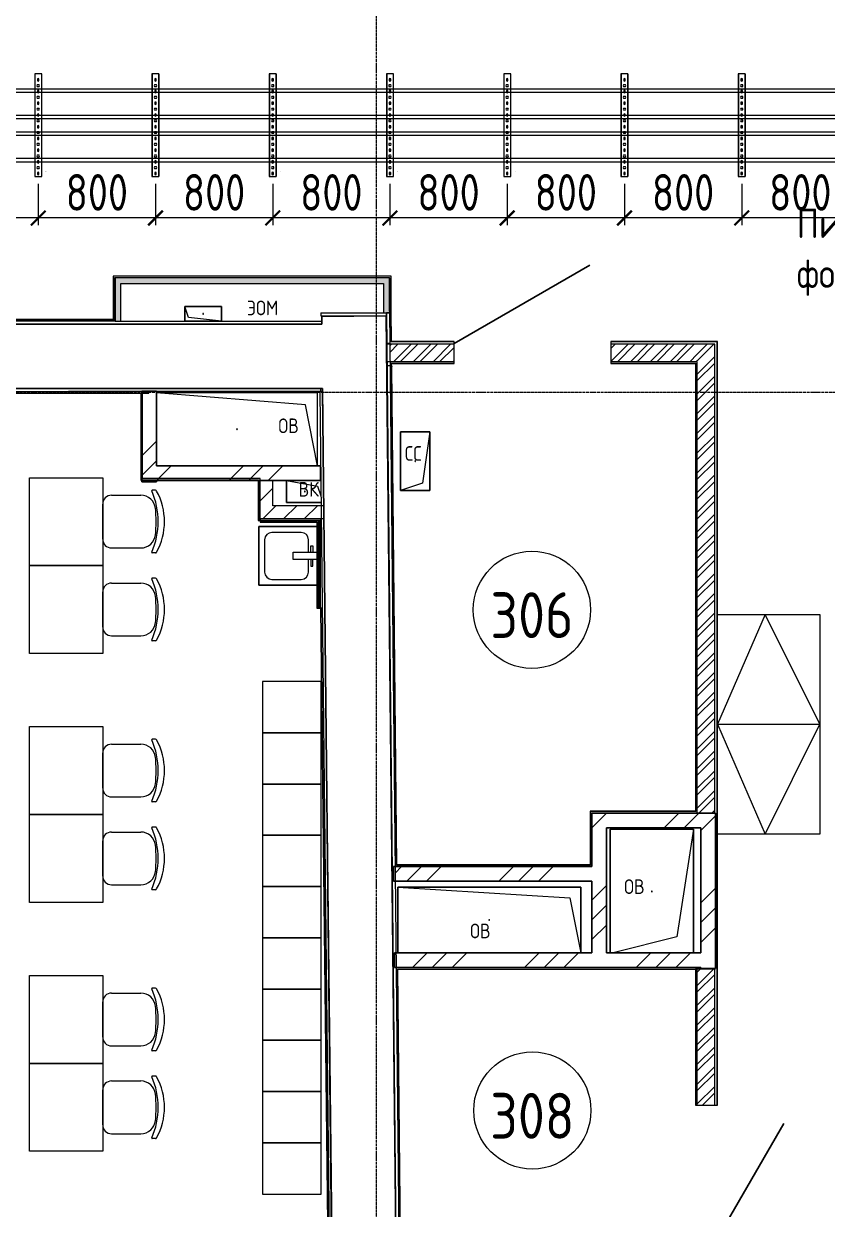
# Model space of a CAD drawing. Header units: millimetres. Extents: x -42533 to 645315, y 3457 to 82611.
# Drawn here: x 319989 to 325473, y 29190 to 37286 of the extents above; entities that cross this region are included whole.
import ezdxf
from ezdxf.enums import TextEntityAlignment as Align

# ---------------------------------------------------------------- set-up
doc = ezdxf.new("R2018")
doc.units = ezdxf.units.MM
doc.linetypes.add('ADSK_Линия сетки', pattern=[25, 20, -2.5, 0, -2.5])
for name, color, linetype in [('00_00_потолок_Панели из стали', 7, 'Continuous'), ('ЭОМ_Лотки авар.', 1, 'Continuous'), ('ЭОМ_Лотки рабочие', 5, 'Continuous')]:
    doc.layers.add(name, color=color, linetype=linetype)
for name, color, linetype, lineweight in [('Аннотация', 7, 'Continuous', 18), ('Двери', 7, 'Continuous', 9), ('Обобщенные модели', 7, 'Continuous', 18), ('Оси', 253, 'Continuous', 9), ('Сантехника', 7, 'Continuous', 18), ('Стены внутренние', 7, 'Continuous', 18), ('Стены несущие', 7, 'Continuous', 30), ('Стены отделка', 7, 'Continuous', 30), ('Стены штриховка', 7, 'Continuous', 9), ('ТХ', 5, 'Continuous', 0), ('ШТРИХОВКА', 252, 'Continuous', 15)]:
    doc.layers.add(name, color=color, linetype=linetype, lineweight=lineweight)
doc.layers.add('Линии', color=7, linetype='Continuous', lineweight=9, true_color=0x00a600)
doc.styles.add('GOST Common', font='GOST_Common.ttf', dxfattribs={"width": 0.9, "height": 350})
doc.styles.add('GOST Common_4', font='GOST_Common.ttf', dxfattribs={"width": 0.9, "height": 200})
doc.styles.add('GOST Common_5', font='GOST_Common.ttf', dxfattribs={"width": 0.9, "height": 200})
doc.styles.get("Standard").update_dxf_attribs({"font": 'arial.ttf'})
doc.styles.add('М2', font='isocpeur.ttf', dxfattribs={"width": 0.8})
doc.dimstyles.new('М2-100', dxfattribs={"dimtxt": 250, "dimasz": 100, "dimexe": 50, "dimexo": 50, "dimgap": 50, "dimtad": 1, "dimdec": 0, "dimzin": 1, "dimtxsty": 'М2', "dimblk": 'ARCHTICK', "dimcen": 2.5, "dimdle": 50, "dimclre": 256, "dimclrt": 256, "dimadec": 0, "dimazin": 0, "dimtfac": 1, "dimtdec": 0, "dimtix": 1, "dimtmove": 1, "dimatfit": 3, "dimldrblk": 'NONE', "dimfxl": 1, "dimtolj": 1, "dimlwd": 9, "dimlwe": 9, "dimarcsym": 1})
pattern_1 = [(45, (507.34, 158.9), (-67.35192, 67.35192), []), (45, (552.24, 158.9), (-67.35192, 67.35192), [])]
pattern_2 = [(45, (507.34, 158.9), (-381.661, 381.661), []), (45, (642.3, 158.9), (0, 763.322), []), (45, (372.4, 158.9), (0, 763.322), [])]
pattern_3 = [(45, (507.34, 158.9), (-70.71068, 70.71068), [])]

# ---------------------------------------------------------------- blocks, each defined once
blk = doc.blocks.new('GM_Отверстие прямоугольное _в плите_ - Отверстие-7245768-План 3-го этажа')
at = {"layer": 'Обобщенные модели'}
for p, q in [((-285, -425), (-285, 420)), ((-285, 420), (-285, -425)), ((-171, 311), (265, 420)), ((285, 420), (285, -425)), ((285, -425), (285, 420)), ((-285, -425), (-171, 311)), ((285, -425), (-285, -425)), ((-285, -425), (285, -425))]:
    blk.add_line(p, q, dxfattribs=at)
for start, end in [(360, 180), (180, 360), (60, 165), (300, 360), (195, 270)]:
    blk.add_arc((0, 0), 2.5, start, end, dxfattribs=at)
blk = doc.blocks.new('Стул ученич штабелир №5-7')
at = {"color": 0, "linetype": 'ByBlock', "lineweight": -2}
for p, q in [((-120.1, 0), (120.1, 0)), ((-120.1, 0), (120.1, 0)), ((-179.9, -60), (-179.9, -260.3)), ((-179.9, -60), (-179.9, -260.3)), ((180.1, -60), (180.1, -260.3)), ((180.1, -60), (180.1, -260.3)), ((-213.4, -359), (-213.4, -337.3)), ((-213.4, -359), (-213.4, -337.3)), ((213.6, -359), (213.6, -337.3)), ((213.6, -359), (213.6, -337.3))]:
    blk.add_line(p, q, dxfattribs=at)
for centre, radius, start, end in [((-119.9, -60), 60, 90, 180), ((-119.9, -60), 60, 90, 180), ((120.1, -60), 60, 0, 90), ((120.1, -60), 60, 0, 90), ((-79.9, -260.3), 100, 180, 264.25844), ((-79.9, -260.3), 100, 180, 264.25844), ((80.1, -260.3), 100, 275.74156, 0), ((80.1, -260.3), 100, 275.74156, 0), ((-210.4, -337.3), 3, 63.89783, 180), ((-210.4, -337.3), 3, 63.89783, 180), ((-203.4, -359), 10, 180, 238.06825), ((-203.4, -359), 10, 180, 238.06825), ((0.1, 142.3), 520.8, 246.31951, 293.68049), ((0.1, 142.3), 520.8, 246.31951, 293.68049), ((0.1, 9), 430.5, 240.99166, 299.00834), ((0.1, 9), 430.5, 240.99166, 299.00834), ((0.1, 435.5), 800.4, 263.24698, 276.75302), ((0.1, 435.5), 800.4, 263.24698, 276.75302), ((203.6, -359), 10, 301.93175, 0), ((203.6, -359), 10, 301.93175, 0), ((210.6, -337.3), 3, 0, 116.10217), ((210.6, -337.3), 3, 0, 116.10217)]:
    blk.add_arc(centre, radius, start, end, dxfattribs=at)
blk = doc.blocks.new('ТХ 3 этаж')
at = {"color": 8}
for points in [[(47500.2, 7750.6), (47500.2, 7150.6), (47000.2, 7150.6), (47000.2, 7750.6)], [(47500.2, 7150.6), (47500.2, 6550.6), (47000.2, 6550.6), (47000.2, 7150.6)], [(47500.2, 6050.6), (47500.2, 5450.6), (47000.2, 5450.6), (47000.2, 6050.6)], [(47500.2, 5450.6), (47500.2, 4850.6), (47000.2, 4850.6), (47000.2, 5450.6)], [(47500.2, 4350.6), (47500.2, 3750.6), (47000.2, 3750.6), (47000.2, 4350.6)], [(47500.2, 3750.6), (47500.2, 3150.6), (47000.2, 3150.6), (47000.2, 3750.6)]]:
    blk.add_lwpolyline(points, close=True, dxfattribs=at)
for points in [[(48591.3, 6358.7), (48591.3, 6008.7), (48991.3, 6008.7), (48991.3, 6358.7), (48591.3, 6358.7)], [(48591.3, 6008.7), (48591.3, 5658.7), (48991.3, 5658.7), (48991.3, 6008.7), (48591.3, 6008.7)], [(48591.3, 5658.7), (48591.3, 5308.7), (48991.3, 5308.7), (48991.3, 5658.7), (48591.3, 5658.7)], [(48591.3, 5308.7), (48591.3, 4958.7), (48991.3, 4958.7), (48991.3, 5308.7), (48591.3, 5308.7)], [(48591.3, 4958.7), (48591.3, 4608.7), (48991.3, 4608.7), (48991.3, 4958.7), (48591.3, 4958.7)], [(48591.3, 4608.7), (48591.3, 4258.7), (48991.3, 4258.7), (48991.3, 4608.7), (48591.3, 4608.7)], [(48591.3, 4258.7), (48591.3, 3908.7), (48991.3, 3908.7), (48991.3, 4258.7), (48591.3, 4258.7)], [(48591.3, 3908.7), (48591.3, 3558.7), (48991.3, 3558.7), (48991.3, 3908.7), (48591.3, 3908.7)], [(48591.3, 3558.7), (48591.3, 3208.7), (48991.3, 3208.7), (48991.3, 3558.7), (48591.3, 3558.7)], [(48591.3, 3208.7), (48591.3, 2858.7), (48991.3, 2858.7), (48991.3, 3208.7), (48591.3, 3208.7)]]:
    blk.add_lwpolyline(points, dxfattribs=at)
at = {"layer": 'ТХ', "color": 8, "lineweight": 0}
blk.add_lwpolyline([(51695.2, 5317.2), (51695.2, 6817.2), (52395.2, 6817.2), (52395.2, 5317.2), (51695.2, 5317.2), (51695.2, 6067.2), (52395.2, 6067.2), (52020.2, 6817.2), (51695.2, 6067.2), (52020.2, 5317.2), (52395.2, 6067.2)], dxfattribs=at)
at = {"layer": 'ТХ', "color": 8, "lineweight": 0, "rotation": 90}
for p in [(47500.2, 7450.6), (47500.2, 6850.6), (47500.2, 5750.6), (47500.2, 5150.6), (47500.2, 4050.6), (47500.2, 3450.6)]:
    blk.add_blockref('Стул ученич штабелир №5-7', p, dxfattribs=at)
blk = doc.blocks.new('План 3 этажа')
at = {"layer": 'Стены внутренние'}
for points in [[(40613.473, 9194.246), (42405.351, 9194.246), (42405.351, 9234.246), (40573.473, 9234.246), (40573.473, 9194.246), (40588.446, 9194.246)], [(42405.351, 8994.625), (42445.351, 8994.83), (42445.351, 9234.246), (42405.351, 9234.246), (42405.351, 9194.246)], [(40613.473, 8937.14), (40613.473, 9194.246), (40573.473, 9194.246), (40573.473, 8937.14)]]:
    blk.add_hatch(color=8, dxfattribs=at).paths.add_polyline_path(points)
at = {"layer": 'Стены внутренние', "lineweight": 9}
h = blk.add_hatch(dxfattribs=at)
h.set_pattern_fill('FP_1', color=8, style=0, pattern_type=2)
h.set_pattern_definition(pattern_2)
h.paths.add_polyline_path([(40758.582, 7839.64), (40855.703, 7839.64), (40855.703, 8459.64), (40755.703, 8459.64), (40755.703, 7839.64)])
h = blk.add_hatch(dxfattribs=at)
h.set_pattern_fill('FP_1', color=8, style=0, pattern_type=2)
h.set_pattern_definition(pattern_2)
h.paths.add_polyline_path([(41969.945, 7849.64), (41975.703, 7849.64), (41975.703, 7949.64), (40855.703, 7949.64), (40855.703, 7849.64), (41864.072, 7849.64)])
h = blk.add_hatch(dxfattribs=at)
h.set_pattern_fill('FP_4', color=8, style=0, pattern_type=2)
h.set_pattern_definition(pattern_3)
h.paths.add_polyline_path([(41650.993, 7677.64), (41650.993, 7849.64), (41562.993, 7849.64), (41562.993, 7677.64)])
h = blk.add_hatch(dxfattribs=at)
h.set_pattern_fill('FP_4', color=8, style=0, pattern_type=2)
h.set_pattern_definition(pattern_3)
h.paths.add_polyline_path([(41979.789, 7589.64), (41978.79, 7677.64), (41562.993, 7677.64), (41562.993, 7589.64), (41969.945, 7589.64)])
h = blk.add_hatch(dxfattribs=at)
h.set_pattern_fill('FP_1', color=8, style=0, pattern_type=2)
h.set_pattern_definition(pattern_2)
h.paths.add_polyline_path([(44572.343, 5478.902), (44572.343, 5578.902), (43827.343, 5578.902), (43827.343, 5478.902), (44522.343, 5478.902)])
h = blk.add_hatch(dxfattribs=at)
h.set_pattern_fill('FP_1', color=8, style=0, pattern_type=2)
h.set_pattern_definition(pattern_2)
h.paths.add_polyline_path([(44611.043, 4517.902), (44672.343, 4517.902), (44672.336, 5578.902), (44572.343, 5578.902), (44572.343, 4517.902)])
h = blk.add_hatch(dxfattribs=at)
h.set_pattern_fill('FP_1', color=8, style=0, pattern_type=2)
h.set_pattern_definition(pattern_2)
h.paths.add_polyline_path([(43884.716, 4623.902), (43927.343, 4623.902), (43927.343, 5478.902), (43827.343, 5478.902), (43827.343, 4623.902)])
h = blk.add_hatch(dxfattribs=at)
h.set_pattern_fill('FP_1', color=8, style=0, pattern_type=2)
h.set_pattern_definition(pattern_2)
h.paths.add_polyline_path([(42874.394, 5112.872), (43827.343, 5112.872), (43827.343, 5212.872), (42484.424, 5212.872), (42485.454, 5112.872), (42532.314, 5112.872)])
h = blk.add_hatch(dxfattribs=at)
h.set_pattern_fill('FP_1', color=8, style=0, pattern_type=2)
h.set_pattern_definition(pattern_2)
h.paths.add_polyline_path([(44572.343, 4523.902), (44572.343, 4623.902), (42490.49, 4623.902), (42491.52, 4523.902), (44522.343, 4523.902)])
at = {"layer": 'Стены штриховка'}
h = blk.add_hatch(dxfattribs=at)
h.set_pattern_fill('ANSI32', color=8, scale=10)
h.set_pattern_definition(pattern_1)
h.paths.add_polyline_path([(44522.343, 8660.959), (44547.343, 8660.959), (44546.343, 8779.959), (43957.343, 8779.959), (43957.343, 8660.959), (44389.877, 8660.959)])
h.paths.add_polyline_path([(42427.943, 8660.959), (42428.904, 8661.507), (42427.88, 8760.959), (42426.636, 8760.959), (42427.681, 8660.959)])
h.paths.add_polyline_path([(42448.911, 8659.959), (42887.343, 8659.959), (42887.343, 8779.959), (42447.881, 8779.959), (42448.861, 8665.837)])
h = blk.add_hatch(dxfattribs=at)
h.set_pattern_fill('ANSI32', color=8, scale=10)
h.set_pattern_definition(pattern_1)
h.paths.add_polyline_path([(44666.343, 5578.902), (44666.343, 8779.959), (44546.343, 8779.959), (44546.343, 5578.902)])
h = blk.add_hatch(dxfattribs=at)
h.set_pattern_fill('ANSI32', color=8, scale=10)
h.set_pattern_definition(pattern_1)
h.paths.add_polyline_path([(44666.343, 527.928), (44666.343, 1113.902), (44546.343, 1113.902), (44546.343, 528.628)])
h.paths.add_polyline_path([(44666.343, 2043.902), (44666.343, 2653.902), (44546.343, 2653.902), (44546.343, 2373.902), (42498.326, 2373.902), (42499.234, 2253.902), (44546.343, 2253.902), (44546.343, 2043.902)])
h.paths.add_polyline_path([(44547.343, 3583.902), (44666.343, 3583.902), (44666.343, 4511.902), (44547.343, 4511.902), (44547.343, 4207.079)])
at = {"layer": 'Двери', "color": 8, "lineweight": 30}
for p, q in [((42887.343, 8785.959), (43813.99, 9320.959)), ((44672.343, 2653.902), (45137.343, 3459.305))]:
    blk.add_line(p, q, dxfattribs=at)
at = {"layer": 'Линии', "color": 8}
for centre in [(43418.594, 6967.197), (43421.391, 3548.31)]:
    blk.add_circle(centre, 400, dxfattribs=at)
at = {"layer": 'Обобщенные модели', "color": 8}
for p, q in [((41049.559, 9038.544), (41299.559, 9038.544)), ((41049.559, 8938.544), (41049.559, 9038.544)), ((41074.559, 8963.544), (41049.559, 9038.544)), ((41049.559, 9038.544), (41049.559, 8938.544)), ((41299.559, 9038.544), (41049.559, 9038.544)), ((41299.559, 9038.544), (41299.559, 8938.544)), ((41299.559, 8938.544), (41299.559, 9038.544)), ((41299.559, 8938.544), (41049.559, 8938.544)), ((41049.559, 8938.544), (41299.559, 8938.544)), ((41299.559, 8938.544), (41074.559, 8963.544)), ((41955.703, 8449.64), (40855.703, 8449.64)), ((41872.37, 8366.307), (40855.703, 8449.64)), ((41955.703, 8449.64), (40855.703, 8449.64)), ((41955.703, 7949.64), (41955.703, 8449.64)), ((41955.703, 7949.64), (41955.703, 8449.64)), ((41955.703, 7949.64), (41872.37, 8366.307)), ((42522.343, 7781.642), (42522.343, 8181.642)), ((42522.343, 8181.642), (42722.343, 8181.642)), ((42722.343, 8181.642), (42522.343, 8181.642)), ((42522.343, 8181.642), (42522.343, 7781.642)), ((42722.343, 8181.642), (42672.343, 7831.642)), ((42722.343, 8181.642), (42722.343, 7781.642)), ((42722.343, 7781.642), (42722.343, 8181.642)), ((41743.203, 7699.64), (41743.203, 7849.64)), ((41743.203, 7849.64), (41955.703, 7812.14)), ((41743.203, 7849.64), (41743.203, 7699.64)), ((41955.703, 7812.14), (41978.024, 7745.178)), ((42672.343, 7831.642), (42522.343, 7781.642)), ((42722.343, 7781.642), (42522.343, 7781.642)), ((42522.343, 7781.642), (42722.343, 7781.642)), ((41978.541, 7699.64), (41743.203, 7699.64)), ((41743.203, 7699.64), (41978.541, 7699.64)), ((43952.343, 4623.902), (43952.343, 5468.902)), ((43952.343, 5468.902), (44522.343, 5468.902)), ((44522.343, 5468.902), (43952.343, 5468.902)), ((43952.343, 5468.902), (43952.343, 4623.902)), ((44522.343, 5468.902), (44408.343, 4732.902)), ((44522.343, 5468.902), (44522.343, 4623.902)), ((44522.343, 4623.902), (44522.343, 5468.902)), ((42502.343, 4623.902), (42502.343, 5073.902)), ((42502.343, 5073.902), (43752.343, 5073.902)), ((42502.343, 5073.902), (43677.343, 4998.902)), ((43752.343, 5073.902), (42502.343, 5073.902)), ((42502.343, 5073.902), (42502.343, 4623.902)), ((43752.343, 5073.902), (43752.343, 4623.902)), ((43752.343, 4623.902), (43752.343, 5073.902)), ((43677.343, 4998.902), (43752.343, 4623.902)), ((44408.343, 4732.902), (43972.343, 4623.902))]:
    blk.add_line(p, q, dxfattribs=at)
for centre, start, end in [((41174.559, 8988.544), 90, 270), ((41174.559, 8988.544), 150, 255), ((41174.559, 8988.544), 270, 90), ((41174.559, 8988.544), 30, 90), ((41174.559, 8988.544), 285, 0), ((41405.703, 8199.64), 0, 180), ((41405.703, 8199.64), 60, 180), ((41405.703, 8199.64), 180, 0), ((41405.703, 8199.64), 180, 285), ((41405.703, 8199.64), 15, 30), ((42622.343, 7981.642), 0, 180), ((42622.343, 7981.642), 120, 180), ((42622.343, 7981.642), 180, 0), ((42622.343, 7981.642), 240, 345), ((42622.343, 7981.642), 15, 90), ((41868.203, 7774.64), 90, 270), ((41868.203, 7774.64), 105, 180), ((41868.203, 7774.64), 210, 270), ((41868.203, 7774.64), 270, 90), ((41868.203, 7774.64), 330, 75), ((44237.343, 5043.902), 0, 180), ((44237.343, 5043.902), 120, 180), ((44237.343, 5043.902), 180, 0), ((44237.343, 5043.902), 240, 345), ((44237.343, 5043.902), 15, 90), ((43127.343, 4848.902), 90, 270), ((43127.343, 4848.902), 105, 180), ((43127.343, 4848.902), 210, 270), ((43127.343, 4848.902), 270, 90), ((43127.343, 4848.902), 330, 75)]:
    blk.add_arc(centre, 2.5, start, end, dxfattribs=at)
at = {"layer": 'Оси', "color": 8, "linetype": 'ADSK_Линия сетки'}
for p, q in [((42356.908, -3523.688), (42356.908, 21256.876)), ((-10051.774, 8453.902), (56512.196, 8453.902))]:
    blk.add_line(p, q, dxfattribs=at)
at = {"layer": 'Сантехника', "color": 8}
for p, q in [((41554.107, 7134.64), (41554.107, 7534.64)), ((41554.107, 7534.64), (41950.703, 7534.64)), ((41554.107, 7534.64), (41554.107, 7134.64)), ((41950.703, 7534.64), (41554.107, 7534.64)), ((41844.107, 7494.639), (41644.106, 7494.639)), ((41594.106, 7444.639), (41594.106, 7224.64)), ((41894.107, 7359.64), (41894.107, 7444.639)), ((41909.107, 7404.64), (41924.107, 7404.64)), ((41909.107, 7359.64), (41909.107, 7404.64)), ((41924.107, 7404.64), (41924.107, 7359.64)), ((41789.094, 7359.64), (41950.703, 7359.64)), ((41789.094, 7309.64), (41789.094, 7359.64)), ((41950.703, 7309.64), (41789.094, 7309.64)), ((41894.107, 7224.64), (41894.107, 7309.64)), ((41909.107, 7309.64), (41909.107, 7264.64)), ((41924.107, 7264.64), (41924.107, 7309.64)), ((41909.107, 7264.64), (41924.107, 7264.64)), ((41950.703, 7134.64), (41554.107, 7134.64)), ((41554.107, 7134.64), (41950.703, 7134.64)), ((41644.106, 7174.64), (41844.107, 7174.64))]:
    blk.add_line(p, q, dxfattribs=at)
for centre, start, end in [((41644.106, 7444.639), 90, 180), ((41844.107, 7444.639), 0, 90), ((41644.106, 7224.64), 180, 270), ((41844.107, 7224.64), 270, 0)]:
    blk.add_arc(centre, 50, start, end, dxfattribs=at)
at = {"layer": 'Стены несущие', "color": 8}
for p, q in [((35851.343, 8917.14), (41984.98, 8917.14)), ((42424.403, 8974.631), (41984.427, 8970.032)), ((41984.427, 8970.032), (41984.98, 8917.14)), ((42491.474, 2557.076), (42424.403, 8974.631)), ((41989.579, 8477.14), (35851.343, 8477.14)), ((40855.703, 8459.64), (40755.703, 8459.64)), ((40755.703, 8459.64), (40755.703, 7839.64)), ((40855.703, 7949.64), (40855.703, 8459.64)), ((41989.579, 8477.14), (42051.498, 2552.478)), ((41975.703, 7949.64), (40855.703, 7949.64)), ((41975.703, 7849.64), (41975.703, 7949.64)), ((40755.703, 7839.64), (40855.703, 7839.64)), ((40855.703, 7849.64), (41975.703, 7849.64)), ((40855.703, 7839.64), (40855.703, 7849.64)), ((44672.343, 5578.902), (43827.343, 5578.902)), ((43827.343, 5578.902), (43827.343, 5212.872)), ((44672.343, 4517.902), (44672.343, 5578.902)), ((43927.343, 5478.902), (44572.343, 5478.902)), ((43927.343, 4623.902), (43927.343, 5478.902)), ((44572.343, 5478.902), (44572.343, 4623.902)), ((43827.343, 5212.872), (42473.599, 5212.872)), ((42473.599, 5212.872), (42473.599, 5112.872)), ((42473.599, 5112.872), (43827.343, 5112.872)), ((43827.343, 5112.872), (43827.343, 4623.902)), ((43827.343, 4623.902), (42480.526, 4623.902)), ((42480.526, 4623.902), (42480.526, 4523.902)), ((44572.343, 4623.902), (43927.343, 4623.902)), ((42480.526, 4523.902), (44572.343, 4523.902)), ((44572.343, 4523.902), (44572.343, 4517.902)), ((44572.343, 4517.902), (44672.343, 4517.902))]:
    blk.add_line(p, q, dxfattribs=at)
at = {"layer": 'Стены отделка', "color": 8, "lineweight": 9}
for p, q in [((40561.473, 9246.246), (40561.473, 8949.14)), ((42457.351, 9246.246), (40561.473, 9246.246)), ((42445.351, 9234.246), (40573.473, 9234.246)), ((40573.473, 9234.246), (40573.473, 8937.14)), ((42445.351, 9234.246), (42445.351, 8994.625)), ((42457.351, 9006.687), (42457.351, 9246.246)), ((40613.473, 9194.246), (42405.351, 9194.246)), ((40613.473, 8937.14), (40613.473, 9194.246)), ((42405.351, 9194.246), (42405.351, 8994.625)), ((41978.274, 8994.625), (41978.274, 8974.625)), ((41978.274, 8994.625), (42445.351, 8994.625)), ((42445.472, 8994.831), (42425.473, 8994.625)), ((42425.473, 8974.625), (42425.473, 8994.625)), ((42425.473, 8994.625), (42512.315, 562.879)), ((42445.351, 9006.625), (42532.314, 563.085)), ((42459.5, 8797.959), (42457.351, 9006.687)), ((40561.473, 8949.14), (35801.343, 8949.14)), ((40573.473, 8937.14), (41984.099, 8937.14)), ((41978.274, 8974.625), (42425.473, 8974.625)), ((41984.099, 8917.14), (41984.099, 8937.14)), ((42447.623, 8785.959), (42426.375, 8785.959)), ((42426.375, 8785.959), (42426.375, 8635.959)), ((42887.343, 8797.959), (42459.5, 8797.959)), ((42887.343, 8647.959), (42887.343, 8797.959)), ((43957.343, 8797.959), (43957.343, 8647.959)), ((44682.343, 8797.959), (43957.343, 8797.959)), ((44684.343, 3583.902), (44684.343, 8795.959)), ((42426.375, 8635.959), (42461.169, 8635.959)), ((42461.169, 8635.959), (42461.035, 8650.046)), ((42461.292, 8647.959), (42887.343, 8647.959)), ((42496.301, 5224.872), (42461.292, 8623.959)), ((43957.343, 8647.959), (44534.343, 8647.959)), ((44534.343, 8647.959), (44534.343, 5590.902)), ((35801.343, 8445.14), (40749.703, 8445.14)), ((41977.343, 8457.14), (40255.703, 8457.14)), ((40749.703, 8445.14), (40749.703, 7854.64)), ((40761.703, 7864.64), (40761.703, 8445.14)), ((40761.703, 8445.14), (40803.203, 8445.14)), ((40803.203, 8445.14), (40803.203, 8457.14)), ((41989.943, 8457.209), (41969.945, 8456.982)), ((41969.945, 8456.982), (42036.908, 2557.362)), ((41977.343, 8457.14), (41977.343, 8477.14)), ((42056.907, 2557.589), (41989.943, 8457.209)), ((41562.993, 7864.64), (40761.703, 7864.64)), ((41562.993, 7577.14), (41562.993, 7864.64)), ((40751.703, 7852.64), (41550.993, 7852.64)), ((41550.993, 7852.64), (41550.993, 7577.14)), ((41650.993, 7677.64), (41650.993, 7849.64)), ((41997.934, 7677.64), (41650.993, 7677.64)), ((41550.993, 7577.14), (41562.993, 7577.14)), ((41562.993, 7589.64), (41998.854, 7589.64)), ((41563.203, 7589.64), (41563.203, 7564.64)), ((41563.203, 7564.64), (41950.703, 7564.64)), ((41950.703, 7564.64), (41950.703, 6977.14)), ((41975.703, 6977.14), (41975.703, 7589.64)), ((41950.703, 6977.14), (41975.703, 6977.14)), ((41986.739, 6977.318), (41974.74, 6977.182)), ((41974.74, 6977.182), (42022.504, 2769.133)), ((44534.343, 5590.902), (43815.343, 5590.902)), ((43815.343, 5588.902), (43815.343, 5224.872)), ((43815.343, 5224.872), (42496.301, 5224.872)), ((42525.541, 2385.902), (42503.644, 4511.902)), ((42503.644, 4511.902), (44534.343, 4511.902)), ((44534.343, 4511.902), (44534.343, 3583.902)), ((44672.343, 4511.902), (44534.343, 4511.902)), ((44546.343, 4511.902), (44546.343, 4523.902)), ((44534.343, 3583.902), (44684.343, 3583.902))]:
    blk.add_line(p, q, dxfattribs=at)
at = {"layer": 'Стены штриховка', "color": 8}
for p, q in [((40571.473, 8947.14), (40571.473, 9236.246)), ((40571.473, 9236.246), (42447.351, 9236.246)), ((42447.351, 9006.635), (42447.351, 9236.246)), ((42447.351, 9006.635), (42445.351, 9006.625)), ((42445.351, 9006.625), (42447.351, 9006.635)), ((42457.351, 9006.687), (42455.351, 9006.676)), ((42455.351, 9006.676), (42457.351, 9006.687)), ((42457.521, 8795.959), (42455.351, 9006.676)), ((40573.473, 8947.14), (35801.343, 8947.14)), ((40573.473, 8937.14), (35851.343, 8937.14)), ((40561.473, 8949.14), (40571.473, 8949.14)), ((42887.343, 8779.959), (42426.375, 8779.959)), ((42887.343, 8795.959), (42457.521, 8795.959)), ((44682.343, 8795.959), (43957.343, 8795.959)), ((44666.343, 8779.959), (43957.343, 8779.959)), ((44666.343, 5578.902), (44666.343, 8779.959)), ((44684.343, 8797.959), (44682.343, 8797.959)), ((44682.343, 3583.902), (44682.343, 8795.959)), ((44684.343, 8795.959), (44684.343, 8797.959)), ((42887.343, 8659.959), (42426.375, 8659.959)), ((42449.023, 8650.048), (42887.343, 8649.959)), ((42494.322, 5222.872), (42459.034, 8650.046)), ((42461.169, 8635.959), (42461.272, 8625.959)), ((44546.343, 8659.959), (43957.343, 8659.959)), ((43957.343, 8649.959), (44536.343, 8649.959)), ((44536.343, 8649.959), (44536.343, 5588.902)), ((44546.343, 5578.902), (44546.343, 8659.959)), ((35801.343, 8447.14), (40803.203, 8447.14)), ((35851.343, 8457.14), (40255.703, 8457.14)), ((40761.703, 8445.14), (40751.703, 8445.14)), ((40751.703, 8445.14), (40751.703, 7852.64)), ((40749.703, 7854.64), (41552.993, 7854.64)), ((40749.703, 7854.64), (40749.703, 7852.64)), ((41552.993, 7854.64), (41552.993, 7577.14)), ((40749.703, 7852.64), (40751.703, 7852.64)), ((41563.203, 7579.64), (41965.703, 7579.64)), ((41563.203, 7573.64), (41959.703, 7573.64)), ((41959.703, 7573.64), (41959.703, 6977.14)), ((41965.703, 7579.64), (41965.703, 6977.14)), ((41976.74, 6977.204), (42024.526, 2767.133)), ((43815.343, 5590.902), (43815.343, 5588.902)), ((44536.343, 5588.902), (43815.343, 5588.902)), ((43817.343, 5590.902), (43817.343, 5222.872)), ((43817.343, 5222.872), (42494.322, 5222.872)), ((42523.561, 2383.902), (42501.623, 4513.902)), ((42501.623, 4513.902), (44536.343, 4513.902)), ((44536.343, 4513.902), (44536.343, 3583.902)), ((44546.343, 3583.902), (44546.343, 4511.902)), ((44666.343, 3583.902), (44666.343, 4511.902))]:
    blk.add_line(p, q, dxfattribs=at)
at = {"layer": 'Обобщенные модели', "color": 8, "rotation": 180}
blk.add_blockref('GM_Отверстие прямоугольное _в плите_ - Отверстие-7245768-План 3-го этажа', (44237.343, 5043.902), dxfattribs=at)
at = {"layer": 'ЭОМ_Лотки рабочие'}
blk.add_blockref('ТХ 3 этаж', (-7010.895, 118.542), dxfattribs=at)
at = {"layer": 'Аннотация', "color": 8, "lineweight": 9, "line_spacing_factor": 1.022766}
for s, insert, char_height, width, attachment_point, style in [('\\pxt1.8,3.6,5.4,7.2,9,10.8,12.6,14.4,16.2,18,19.8,21.6,23.4,25.2,27,28.8,30.6,32.4,34.2,36,37.8,39.6,41.4,43.2,45,46.8,48.6,50.4,52.2,54,55.8,57.6;{Питьевой фонтанчик}', (45225.886, 9705.694), 200, 1619.1, 1, 'GOST Common_5'), ('\\pxt3.6,7.2,10.8,14.4,18,21.6,25.2,28.8,32.4,36,39.6,43.2,46.8,50.4,54,57.6,61.2,64.8,68.4,72,75.6,79.2,82.8,86.4,90,93.6,97.2,100.8,104.4,108,111.6,115.2;{ЭОМ}', (41474.057, 9078.195), 100, 240.885, 1, 'GOST Common_4'), ('\\pxt3.6,7.2,10.8,14.4,18,21.6,25.2,28.8,32.4,36,39.6,43.2,46.8,50.4,54,57.6,61.2,64.8,68.4,72,75.6,79.2,82.8,86.4,90,93.6,97.2,100.8,104.4,108,111.6,115.2;{ОВ}', (41687.616, 8273.268), 100, 156.348, 1, 'GOST Common_4'), ('\\pxt3.6,7.2,10.8,14.4,18,21.6,25.2,28.8,32.4,36,39.6,43.2,46.8,50.4,54,57.6,61.2,64.8,68.4,72,75.6,79.2,82.8,86.4,90,93.6,97.2,100.8,104.4,108,111.6,115.2;{СС}', (42551.357, 8084.657), 100, 138.168, 1, 'GOST Common_4'), ('\\pxt3.6,7.2,10.8,14.4,18,21.6,25.2,28.8,32.4,36,39.6,43.2,46.8,50.4,54,57.6,61.2,64.8,68.4,72,75.6,79.2,82.8,86.4,90,93.6,97.2,100.8,104.4,108,111.6,115.2;{ВК}', (41826.07, 7839.674), 100, 156.348, 1, 'GOST Common_4'), ('306', (43418.594, 6930.248), 312.5, 520.21112, 5, 'GOST Common'), ('\\pxt3.6,7.2,10.8,14.4,18,21.6,25.2,28.8,32.4,36,39.6,43.2,46.8,50.4,54,57.6,61.2,64.8,68.4,72,75.6,79.2,82.8,86.4,90,93.6,97.2,100.8,104.4,108,111.6,115.2;{ОВ}', (44048.047, 5126.28), 100, 156.348, 1, 'GOST Common_4'), ('\\pxt3.6,7.2,10.8,14.4,18,21.6,25.2,28.8,32.4,36,39.6,43.2,46.8,50.4,54,57.6,61.2,64.8,68.4,72,75.6,79.2,82.8,86.4,90,93.6,97.2,100.8,104.4,108,111.6,115.2;{ОВ}', (42996.677, 4823.782), 100, 156.348, 1, 'GOST Common_4'), ('308', (43421.391, 3511.361), 312.5, 520.21112, 5, 'GOST Common')]:
    blk.add_mtext(s, dxfattribs=dict(at, insert=insert, char_height=char_height, width=width, attachment_point=attachment_point, style=style))
blk = doc.blocks.new('*U1329')
at = {"color": 0, "linetype": 'Continuous', "lineweight": 25}
for p, q in [((-78.8, -46976.1), (-78.8, 0)), ((78.8, -46976.1), (78.8, 0))]:
    blk.add_line(p, q, dxfattribs=at)
blk.add_lwpolyline([(100.8, -46976.1), (100.8, 0), (-100.8, 0), (-100.8, -46976.1)], close=True, dxfattribs=at)
at = {"color": 0, "flags": 9}
for tag, p in [('АРТИКУЛ', (-59.7, -11.8)), ('НАИМЕНОВАНИЕ', (-59.1, -7)), ('ПРИМЕЧАНИЕ', (-58.8, -17.3))]:
    blk.add_attdef(tag, text='', height=2.5, dxfattribs=at).set_placement(p, align=Align.TOP_LEFT)
at = {"color": 0, "lineweight": 30, "flags": 104}
for tag, p in [('ВЫСОТА', (-59.6, -20.9)), ('ДЛИНА', (-59.5, -36.1)), ('ТОЛЩИНА', (-59, -31)), ('ШИРИНА', (-58.9, -25.1))]:
    blk.add_attdef(tag, text='', height=2.5, dxfattribs=at).set_placement(p, align=Align.TOP_LEFT)
blk = doc.blocks.new('*U1334')
at = {"color": 0, "linetype": 'Continuous', "lineweight": 25}
for p, q in [((-78.8, -46398.7), (-78.8, 0)), ((78.8, -46398.7), (78.8, 0))]:
    blk.add_line(p, q, dxfattribs=at)
blk.add_lwpolyline([(100.8, -46398.7), (100.8, 0), (-100.8, 0), (-100.8, -46398.7)], close=True, dxfattribs=at)
at = {"color": 0, "flags": 9}
for tag, p in [('АРТИКУЛ', (-59.7, -11.8)), ('НАИМЕНОВАНИЕ', (-59.1, -7)), ('ПРИМЕЧАНИЕ', (-58.8, -17.3))]:
    blk.add_attdef(tag, text='', height=2.5, dxfattribs=at).set_placement(p, align=Align.TOP_LEFT)
at = {"color": 0, "lineweight": 30, "flags": 104}
for tag, p in [('ВЫСОТА', (-59.6, -20.9)), ('ДЛИНА', (-59.5, -36.1)), ('ТОЛЩИНА', (-59, -31)), ('ШИРИНА', (-58.9, -25.1))]:
    blk.add_attdef(tag, text='', height=2.5, dxfattribs=at).set_placement(p, align=Align.TOP_LEFT)
blk = doc.blocks.new('*U45')
at = {"color": 0, "linetype": 'ByBlock', "lineweight": -2}
for points in [[(24, -700), (24, 0), (-24, 0), (-24, -700)], [(-22.5, -700), (-22.5, 0)], [(22.5, -700), (22.5, 0)], [(-24, -700), (24, -700)]]:
    blk.add_lwpolyline(points, dxfattribs=at)
at = {"color": 254, "transparency": 33554483}
blk.add_lwpolyline([(0, 0.7), (0, -2.2)], dxfattribs=at)
at = {"color": 0, "linetype": 'ByBlock', "lineweight": -2}
for points in [[(-6.7, -54.8, 0.345739), (-6.7, -65.2), (6.7, -65.2, 0.345739), (6.7, -54.8)], [(-5.2, -13.3), (-5.2, -26.7, 0.345739), (5.2, -26.7), (5.2, -13.3, 0.345739)], [(-6.7, -134.8, 0.345739), (-6.7, -145.2), (6.7, -145.2, 0.345739), (6.7, -134.8)], [(-5.2, -93.3), (-5.2, -106.7, 0.345739), (5.2, -106.7), (5.2, -93.3, 0.345739)], [(-6.7, -214.8, 0.345739), (-6.7, -225.2), (6.7, -225.2, 0.345739), (6.7, -214.8)], [(-5.2, -173.3), (-5.2, -186.7, 0.345739), (5.2, -186.7), (5.2, -173.3, 0.345739)], [(-6.7, -294.8, 0.345739), (-6.7, -305.2), (6.7, -305.2, 0.345739), (6.7, -294.8)], [(-5.2, -253.3), (-5.2, -266.7, 0.345739), (5.2, -266.7), (5.2, -253.3, 0.345739)], [(-6.7, -374.8, 0.345739), (-6.7, -385.2), (6.7, -385.2, 0.345739), (6.7, -374.8)], [(-5.2, -333.3), (-5.2, -346.7, 0.345739), (5.2, -346.7), (5.2, -333.3, 0.345739)], [(-6.7, -454.8, 0.345739), (-6.7, -465.2), (6.7, -465.2, 0.345739), (6.7, -454.8)], [(-5.2, -413.3), (-5.2, -426.7, 0.345739), (5.2, -426.7), (5.2, -413.3, 0.345739)], [(-6.7, -534.8, 0.345739), (-6.7, -545.2), (6.7, -545.2, 0.345739), (6.7, -534.8)], [(-5.2, -493.3), (-5.2, -506.7, 0.345739), (5.2, -506.7), (5.2, -493.3, 0.345739)], [(-6.7, -614.8, 0.345739), (-6.7, -625.2), (6.7, -625.2, 0.345739), (6.7, -614.8)], [(-5.2, -573.3), (-5.2, -586.7, 0.345739), (5.2, -586.7), (5.2, -573.3, 0.345739)], [(-5.2, -653.3), (-5.2, -666.7, 0.345739), (5.2, -666.7), (5.2, -653.3, 0.345739)]]:
    blk.add_lwpolyline(points, format="xyb", close=True, dxfattribs=at)
at = {"flags": 9}
for tag, p in [('АРТИКУЛ', (-58.9, -24.5)), ('ПРИМЕЧАНИЕ', (-58.3, -30.8)), ('НАИМЕНОВАНИЕ', (-58.2, -19.4))]:
    blk.add_attdef(tag, p, '', height=2.5, dxfattribs=at)
at = {"lineweight": 30, "flags": 104}
blk.add_attdef('ДЛИНА', text='', height=2.5, dxfattribs=at).set_placement((-57.7, -34.6), align=Align.TOP_LEFT)
blk = doc.blocks.new('_ArchTick')
at = {"color": 0, "linetype": 'ByBlock', "lineweight": 70, "const_width": 0.15}
blk.add_lwpolyline([(-0.5, -0.5), (0.5, 0.5)], dxfattribs=at)
blk = doc.blocks.new('*D1600')
at = {"layer": '00_00_потолок_Панели из стали', "lineweight": 9, "transparency": 16777216}
for p, q in [((319288.1, 36192.2), (319288.1, 35908.8)), ((320088.3, 36191.6), (320088.3, 35908.8))]:
    blk.add_line(p, q, dxfattribs=at)
at = {"layer": '00_00_потолок_Панели из стали', "color": 0, "lineweight": 9, "transparency": 16777216}
blk.add_line((320138.3, 35958.8), (319238.1, 35958.8), dxfattribs=at)
at = {"layer": 'Defpoints', "color": 0, "transparency": 16777216}
for p in [(319288.1, 36242.2), (320088.3, 36241.6), (319288.1, 35958.8)]:
    blk.add_point(p, dxfattribs=at)
at = {"layer": '00_00_потолок_Панели из стали', "color": 0, "lineweight": 9, "transparency": 16777216, "xscale": 100, "yscale": 100, "zscale": 100, "rotation": 180}
blk.add_blockref('_ArchTick', (319288.1, 35958.8), dxfattribs=at)
at = {"layer": '00_00_потолок_Панели из стали', "color": 0, "lineweight": 9, "transparency": 16777216, "xscale": 100, "yscale": 100, "zscale": 100}
blk.add_blockref('_ArchTick', (320088.3, 35958.8), dxfattribs=at)
at = {"layer": '00_00_потолок_Панели из стали', "transparency": 16777216, "insert": (319688.2, 36133.8), "char_height": 250, "attachment_point": 5, "style": 'М2'}
blk.add_mtext('\\A1;800', dxfattribs=at)
blk = doc.blocks.new('_None')
blk = doc.blocks.new('*D1601')
at = {"layer": '00_00_потолок_Панели из стали', "lineweight": 9, "transparency": 16777216}
for p, q in [((320088.3, 36192.2), (320088.3, 35908.8)), ((320888.5, 36191.6), (320888.5, 35908.8))]:
    blk.add_line(p, q, dxfattribs=at)
at = {"layer": '00_00_потолок_Панели из стали', "color": 0, "lineweight": 9, "transparency": 16777216}
blk.add_line((320938.5, 35958.8), (320038.3, 35958.8), dxfattribs=at)
at = {"layer": 'Defpoints', "color": 0, "transparency": 16777216}
for p in [(320088.3, 36242.2), (320888.5, 36241.6), (320088.3, 35958.8)]:
    blk.add_point(p, dxfattribs=at)
at = {"layer": '00_00_потолок_Панели из стали', "color": 0, "lineweight": 9, "transparency": 16777216, "xscale": 100, "yscale": 100, "zscale": 100, "rotation": 180}
blk.add_blockref('_ArchTick', (320088.3, 35958.8), dxfattribs=at)
at = {"layer": '00_00_потолок_Панели из стали', "color": 0, "lineweight": 9, "transparency": 16777216, "xscale": 100, "yscale": 100, "zscale": 100}
blk.add_blockref('_ArchTick', (320888.5, 35958.8), dxfattribs=at)
at = {"layer": '00_00_потолок_Панели из стали', "transparency": 16777216, "insert": (320488.4, 36133.8), "char_height": 250, "attachment_point": 5, "style": 'М2'}
blk.add_mtext('\\A1;800', dxfattribs=at)
blk = doc.blocks.new('*D1602')
at = {"layer": '00_00_потолок_Панели из стали', "lineweight": 9, "transparency": 16777216}
for p, q in [((320888.5, 36192.2), (320888.5, 35908.8)), ((321688.7, 36191.6), (321688.7, 35908.8))]:
    blk.add_line(p, q, dxfattribs=at)
at = {"layer": '00_00_потолок_Панели из стали', "color": 0, "lineweight": 9, "transparency": 16777216}
blk.add_line((321738.7, 35958.8), (320838.5, 35958.8), dxfattribs=at)
at = {"layer": 'Defpoints', "color": 0, "transparency": 16777216}
for p in [(320888.5, 36242.2), (321688.7, 36241.6), (320888.5, 35958.8)]:
    blk.add_point(p, dxfattribs=at)
at = {"layer": '00_00_потолок_Панели из стали', "color": 0, "lineweight": 9, "transparency": 16777216, "xscale": 100, "yscale": 100, "zscale": 100, "rotation": 180}
blk.add_blockref('_ArchTick', (320888.5, 35958.8), dxfattribs=at)
at = {"layer": '00_00_потолок_Панели из стали', "color": 0, "lineweight": 9, "transparency": 16777216, "xscale": 100, "yscale": 100, "zscale": 100}
blk.add_blockref('_ArchTick', (321688.7, 35958.8), dxfattribs=at)
at = {"layer": '00_00_потолок_Панели из стали', "transparency": 16777216, "insert": (321288.6, 36133.8), "char_height": 250, "attachment_point": 5, "style": 'М2'}
blk.add_mtext('\\A1;800', dxfattribs=at)
blk = doc.blocks.new('*D1603')
at = {"layer": '00_00_потолок_Панели из стали', "lineweight": 9, "transparency": 16777216}
for p, q in [((321688.7, 36192.2), (321688.7, 35908.8)), ((322488.9, 36191.6), (322488.9, 35908.8))]:
    blk.add_line(p, q, dxfattribs=at)
at = {"layer": '00_00_потолок_Панели из стали', "color": 0, "lineweight": 9, "transparency": 16777216}
blk.add_line((322538.9, 35958.8), (321638.7, 35958.8), dxfattribs=at)
at = {"layer": 'Defpoints', "color": 0, "transparency": 16777216}
for p in [(321688.7, 36242.2), (322488.9, 36241.6), (321688.7, 35958.8)]:
    blk.add_point(p, dxfattribs=at)
at = {"layer": '00_00_потолок_Панели из стали', "color": 0, "lineweight": 9, "transparency": 16777216, "xscale": 100, "yscale": 100, "zscale": 100, "rotation": 180}
blk.add_blockref('_ArchTick', (321688.7, 35958.8), dxfattribs=at)
at = {"layer": '00_00_потолок_Панели из стали', "color": 0, "lineweight": 9, "transparency": 16777216, "xscale": 100, "yscale": 100, "zscale": 100}
blk.add_blockref('_ArchTick', (322488.9, 35958.8), dxfattribs=at)
at = {"layer": '00_00_потолок_Панели из стали', "transparency": 16777216, "insert": (322088.8, 36133.8), "char_height": 250, "attachment_point": 5, "style": 'М2'}
blk.add_mtext('\\A1;800', dxfattribs=at)
blk = doc.blocks.new('*D1604')
at = {"layer": '00_00_потолок_Панели из стали', "lineweight": 9, "transparency": 16777216}
for p, q in [((322488.9, 36192.2), (322488.9, 35908.8)), ((323289.1, 36191.6), (323289.1, 35908.8))]:
    blk.add_line(p, q, dxfattribs=at)
at = {"layer": '00_00_потолок_Панели из стали', "color": 0, "lineweight": 9, "transparency": 16777216}
blk.add_line((323339.1, 35958.8), (322438.9, 35958.8), dxfattribs=at)
at = {"layer": 'Defpoints', "color": 0, "transparency": 16777216}
for p in [(322488.9, 36242.2), (323289.1, 36241.6), (322488.9, 35958.8)]:
    blk.add_point(p, dxfattribs=at)
at = {"layer": '00_00_потолок_Панели из стали', "color": 0, "lineweight": 9, "transparency": 16777216, "xscale": 100, "yscale": 100, "zscale": 100, "rotation": 180}
blk.add_blockref('_ArchTick', (322488.9, 35958.8), dxfattribs=at)
at = {"layer": '00_00_потолок_Панели из стали', "color": 0, "lineweight": 9, "transparency": 16777216, "xscale": 100, "yscale": 100, "zscale": 100}
blk.add_blockref('_ArchTick', (323289.1, 35958.8), dxfattribs=at)
at = {"layer": '00_00_потолок_Панели из стали', "transparency": 16777216, "insert": (322889, 36133.8), "char_height": 250, "attachment_point": 5, "style": 'М2'}
blk.add_mtext('\\A1;800', dxfattribs=at)
blk = doc.blocks.new('*D1605')
at = {"layer": '00_00_потолок_Панели из стали', "lineweight": 9, "transparency": 16777216}
for p, q in [((323289.1, 36192.2), (323289.1, 35908.8)), ((324089.3, 36191.6), (324089.3, 35908.8))]:
    blk.add_line(p, q, dxfattribs=at)
at = {"layer": '00_00_потолок_Панели из стали', "color": 0, "lineweight": 9, "transparency": 16777216}
blk.add_line((324139.3, 35958.8), (323239.1, 35958.8), dxfattribs=at)
at = {"layer": 'Defpoints', "color": 0, "transparency": 16777216}
for p in [(323289.1, 36242.2), (324089.3, 36241.6), (323289.1, 35958.8)]:
    blk.add_point(p, dxfattribs=at)
at = {"layer": '00_00_потолок_Панели из стали', "color": 0, "lineweight": 9, "transparency": 16777216, "xscale": 100, "yscale": 100, "zscale": 100, "rotation": 180}
blk.add_blockref('_ArchTick', (323289.1, 35958.8), dxfattribs=at)
at = {"layer": '00_00_потолок_Панели из стали', "color": 0, "lineweight": 9, "transparency": 16777216, "xscale": 100, "yscale": 100, "zscale": 100}
blk.add_blockref('_ArchTick', (324089.3, 35958.8), dxfattribs=at)
at = {"layer": '00_00_потолок_Панели из стали', "transparency": 16777216, "insert": (323689.2, 36133.8), "char_height": 250, "attachment_point": 5, "style": 'М2'}
blk.add_mtext('\\A1;800', dxfattribs=at)
blk = doc.blocks.new('*D1606')
at = {"layer": '00_00_потолок_Панели из стали', "lineweight": 9, "transparency": 16777216}
for p, q in [((324089.3, 36192.2), (324089.3, 35908.8)), ((324889.5, 36191.6), (324889.5, 35908.8))]:
    blk.add_line(p, q, dxfattribs=at)
at = {"layer": '00_00_потолок_Панели из стали', "color": 0, "lineweight": 9, "transparency": 16777216}
blk.add_line((324939.5, 35958.8), (324039.3, 35958.8), dxfattribs=at)
at = {"layer": 'Defpoints', "color": 0, "transparency": 16777216}
for p in [(324089.3, 36242.2), (324889.5, 36241.6), (324089.3, 35958.8)]:
    blk.add_point(p, dxfattribs=at)
at = {"layer": '00_00_потолок_Панели из стали', "color": 0, "lineweight": 9, "transparency": 16777216, "xscale": 100, "yscale": 100, "zscale": 100, "rotation": 180}
blk.add_blockref('_ArchTick', (324089.3, 35958.8), dxfattribs=at)
at = {"layer": '00_00_потолок_Панели из стали', "color": 0, "lineweight": 9, "transparency": 16777216, "xscale": 100, "yscale": 100, "zscale": 100}
blk.add_blockref('_ArchTick', (324889.5, 35958.8), dxfattribs=at)
at = {"layer": '00_00_потолок_Панели из стали', "transparency": 16777216, "insert": (324489.4, 36133.8), "char_height": 250, "attachment_point": 5, "style": 'М2'}
blk.add_mtext('\\A1;800', dxfattribs=at)
blk = doc.blocks.new('*D1566')
at = {"layer": '00_00_потолок_Панели из стали', "lineweight": 9, "transparency": 16777216}
for p, q in [((324889.5, 36192.2), (324889.5, 35908.8)), ((325689.7, 36191.6), (325689.7, 35908.8))]:
    blk.add_line(p, q, dxfattribs=at)
at = {"layer": '00_00_потолок_Панели из стали', "color": 0, "lineweight": 9, "transparency": 16777216}
blk.add_line((325739.7, 35958.8), (324839.5, 35958.8), dxfattribs=at)
at = {"layer": 'Defpoints', "color": 0, "transparency": 16777216}
for p in [(324889.5, 36242.2), (325689.7, 36241.6), (324889.5, 35958.8)]:
    blk.add_point(p, dxfattribs=at)
at = {"layer": '00_00_потолок_Панели из стали', "color": 0, "lineweight": 9, "transparency": 16777216, "xscale": 100, "yscale": 100, "zscale": 100, "rotation": 180}
blk.add_blockref('_ArchTick', (324889.5, 35958.8), dxfattribs=at)
at = {"layer": '00_00_потолок_Панели из стали', "color": 0, "lineweight": 9, "transparency": 16777216, "xscale": 100, "yscale": 100, "zscale": 100}
blk.add_blockref('_ArchTick', (325689.7, 35958.8), dxfattribs=at)
at = {"layer": '00_00_потолок_Панели из стали', "transparency": 16777216, "insert": (325289.6, 36133.8), "char_height": 250, "attachment_point": 5, "style": 'М2'}
blk.add_mtext('\\A1;800', dxfattribs=at)

msp = doc.modelspace()

# ---------------------------------------------------------------- block references
at = {"layer": 'ШТРИХОВКА'}
msp.add_blockref('План 3 этажа', (280039.2, 26316.4), dxfattribs=at)
at = {"layer": 'ЭОМ_Лотки авар.', "color": 1, "rotation": 90}
msp.add_blockref('*U1334', (281601.3, 36738.1), dxfattribs=at)
at = {"layer": 'ЭОМ_Лотки рабочие'}
ref = msp.add_blockref('*U45', (320088.3, 36242.2), dxfattribs=dict(at, rotation=180))
lines = msp.add_mtext('700 мм', dxfattribs={"layer": '0', "insert": (320146, 36276.8), "char_height": 2.5, "attachment_point": 1, "rotation": 180})
ref.add_attrib('ДЛИНА', '', (320146, 36276.8)).embed_mtext(lines)
ref = msp.add_blockref('*U45', (320888.5, 36242.2), dxfattribs=dict(at, rotation=180))
lines = msp.add_mtext('700 мм', dxfattribs={"layer": '0', "insert": (320946.2, 36276.8), "char_height": 2.5, "attachment_point": 1, "rotation": 180})
ref.add_attrib('ДЛИНА', '', (320946.2, 36276.8)).embed_mtext(lines)
ref = msp.add_blockref('*U45', (321688.7, 36242.2), dxfattribs=dict(at, rotation=180))
lines = msp.add_mtext('700 мм', dxfattribs={"layer": '0', "insert": (321746.4, 36276.8), "char_height": 2.5, "attachment_point": 1, "rotation": 180})
ref.add_attrib('ДЛИНА', '', (321746.4, 36276.8)).embed_mtext(lines)
ref = msp.add_blockref('*U45', (322488.9, 36242.2), dxfattribs=dict(at, rotation=180))
lines = msp.add_mtext('700 мм', dxfattribs={"layer": '0', "insert": (322546.6, 36276.8), "char_height": 2.5, "attachment_point": 1, "rotation": 180})
ref.add_attrib('ДЛИНА', '', (322546.6, 36276.8)).embed_mtext(lines)
ref = msp.add_blockref('*U45', (323289.1, 36242.2), dxfattribs=dict(at, rotation=180))
lines = msp.add_mtext('700 мм', dxfattribs={"layer": '0', "insert": (323346.8, 36276.8), "char_height": 2.5, "attachment_point": 1, "rotation": 180})
ref.add_attrib('ДЛИНА', '', (323346.8, 36276.8)).embed_mtext(lines)
ref = msp.add_blockref('*U45', (324089.3, 36242.2), dxfattribs=dict(at, rotation=180))
lines = msp.add_mtext('700 мм', dxfattribs={"layer": '0', "insert": (324147, 36276.8), "char_height": 2.5, "attachment_point": 1, "rotation": 180})
ref.add_attrib('ДЛИНА', '', (324147, 36276.8)).embed_mtext(lines)
ref = msp.add_blockref('*U45', (324889.5, 36242.2), dxfattribs=dict(at, rotation=180))
lines = msp.add_mtext('700 мм', dxfattribs={"layer": '0', "insert": (324947.2, 36276.8), "char_height": 2.5, "attachment_point": 1, "rotation": 180})
ref.add_attrib('ДЛИНА', '', (324947.2, 36276.8)).embed_mtext(lines)
at = {"layer": 'ЭОМ_Лотки рабочие', "rotation": 90}
msp.add_blockref('*U1329', (281323.5, 36443.5), dxfattribs=at)

# ---------------------------------------------------------------- dimensions: what is measured, and where the dimension line sits
at = {"layer": '00_00_потолок_Панели из стали'}
for base, p1, p2, picture, middle in [((319288.1, 35958.8), (320088.3, 36241.6), (319288.1, 36242.2), '*D1600', (319688.2, 36133.8)), ((320088.3, 35958.8), (320888.5, 36241.6), (320088.3, 36242.2), '*D1601', (320488.4, 36133.8)), ((320888.5, 35958.8), (321688.7, 36241.6), (320888.5, 36242.2), '*D1602', (321288.6, 36133.8)), ((321688.7, 35958.8), (322488.9, 36241.6), (321688.7, 36242.2), '*D1603', (322088.8, 36133.8)), ((322488.9, 35958.8), (323289.1, 36241.6), (322488.9, 36242.2), '*D1604', (322889, 36133.8)), ((323289.1, 35958.8), (324089.3, 36241.6), (323289.1, 36242.2), '*D1605', (323689.2, 36133.8)), ((324089.3, 35958.8), (324889.5, 36241.6), (324089.3, 36242.2), '*D1606', (324489.4, 36133.8)), ((324889.5, 35958.8), (325689.7, 36241.6), (324889.5, 36242.2), '*D1566', (325289.6, 36133.8))]:
    dim = msp.add_linear_dim(base=base, p1=p1, p2=p2, dimstyle='М2-100', dxfattribs=at)
    dim.commit()
    dim.dimension.update_dxf_attribs({"geometry": picture, "text_midpoint": middle})

doc.saveas('drawing.dxf')
